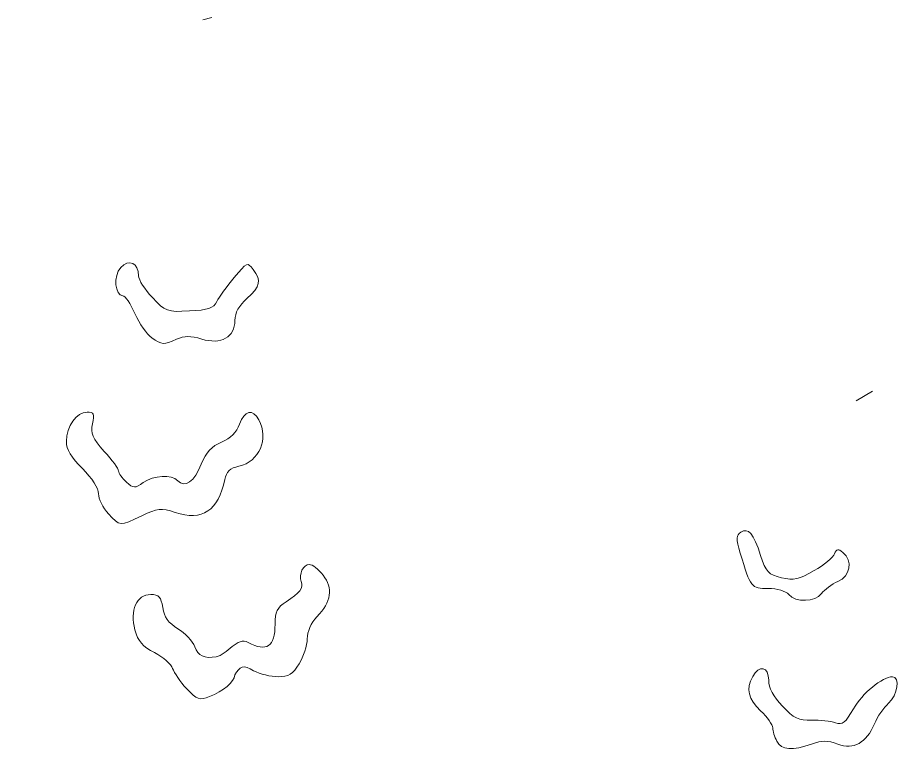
# Model space of a CAD drawing. Header units: millimetres. Extents: x -6423 to -1759, y 6 to 2012.
# Drawn here: x -5677.8 to -5569.5, y 1573.9 to 1665.5 of the extents above; entities that cross this region are included whole.
import ezdxf

# ---------------------------------------------------------------- set-up
doc = ezdxf.new("R2010")
doc.units = ezdxf.units.MM
doc.header["$MEASUREMENT"] = 0
doc.layers.add('layer 1', color=7, linetype='Continuous')

msp = doc.modelspace()

# ---------------------------------------------------------------- linework, layer by layer
at = {"layer": 'layer 1', "color": 177, "lineweight": 9}
for points, knots in [([(-5653.9452, 1665.5083), (-5653.9452, 1665.5083), (-5655.0594, 1665.2268), (-5655.0594, 1665.2268), (-5655.0594, 1665.2268), (-5655.0594, 1665.2268), (-5653.9452, 1665.5083), (-5653.9452, 1665.5083)], [0, 0, 0, 0, 0.33333333, 0.33333333, 0.33333333, 0.33333333, 1, 1, 1, 1]), ([(-5658.2653, 1626.0401), (-5659.8751, 1625.3066), (-5660.0275, 1625.3158), (-5661.3218, 1626.2223), (-5661.3218, 1626.2223), (-5661.9149, 1626.6378), (-5662.8381, 1627.9672), (-5663.373, 1629.1761), (-5663.373, 1629.1761), (-5663.9076, 1630.3853), (-5664.5752, 1631.3744), (-5664.856, 1631.3744), (-5664.856, 1631.3744), (-5665.8496, 1631.3744), (-5666.0386, 1633.8269), (-5665.1229, 1634.8386), (-5665.1229, 1634.8386), (-5664.1317, 1635.9341), (-5662.9239, 1635.3693), (-5662.9239, 1633.8109), (-5662.9239, 1633.8109), (-5662.9239, 1633.3217), (-5662.1666, 1632.1188), (-5661.2414, 1631.1376), (-5661.2414, 1631.1376), (-5659.6354, 1629.4349), (-5659.4288, 1629.3604), (-5656.6994, 1629.5026), (-5656.6994, 1629.5026), (-5654.4001, 1629.6224), (-5653.7414, 1629.8486), (-5653.3358, 1630.6583), (-5653.3358, 1630.6583), (-5653.0582, 1631.2117), (-5652.1, 1632.5411), (-5651.2063, 1633.612), (-5651.2063, 1633.612), (-5649.6433, 1635.4849), (-5649.5539, 1635.5228), (-5648.8679, 1634.6036), (-5648.8679, 1634.6036), (-5647.8292, 1633.2125), (-5647.9771, 1632.5244), (-5649.6312, 1631.0507), (-5649.6312, 1631.0507), (-5650.61, 1630.1786), (-5651.1081, 1629.2679), (-5651.1081, 1628.3504), (-5651.1081, 1628.3504), (-5651.1081, 1626.2907), (-5652.8161, 1625.3275), (-5655.1814, 1626.0535), (-5655.1814, 1626.0535), (-5656.5558, 1626.4754), (-5657.3173, 1626.4719), (-5658.2653, 1626.0401)], [0, 0, 0, 0, 0.06666667, 0.06666667, 0.06666667, 0.06666667, 0.13333333, 0.13333333, 0.13333333, 0.13333333, 0.2, 0.2, 0.2, 0.2, 0.26666667, 0.26666667, 0.26666667, 0.26666667, 0.33333333, 0.33333333, 0.33333333, 0.33333333, 0.4, 0.4, 0.4, 0.4, 0.46666667, 0.46666667, 0.46666667, 0.46666667, 0.53333333, 0.53333333, 0.53333333, 0.53333333, 0.6, 0.6, 0.6, 0.6, 0.66666667, 0.66666667, 0.66666667, 0.66666667, 0.73333333, 0.73333333, 0.73333333, 0.73333333, 0.8, 0.8, 0.8, 0.8, 0.86666667, 0.86666667, 0.86666667, 0.86666667, 1, 1, 1, 1]), ([(-5574.8929, 1618.4912), (-5574.8929, 1618.4912), (-5572.8853, 1619.6405), (-5572.8853, 1619.6405), (-5572.8853, 1619.6405), (-5572.8853, 1619.6405), (-5574.8929, 1618.4912), (-5574.8929, 1618.4912)], [0, 0, 0, 0, 0.33333333, 0.33333333, 0.33333333, 0.33333333, 1, 1, 1, 1]), ([(-5662.5442, 1604.3618), (-5665.2519, 1603.0509), (-5665.186, 1603.0466), (-5666.6395, 1604.6153), (-5666.6395, 1604.6153), (-5667.3035, 1605.3318), (-5667.8469, 1606.4308), (-5667.8469, 1607.0579), (-5667.8469, 1607.0579), (-5667.8469, 1607.7343), (-5668.6471, 1608.99), (-5669.8162, 1610.1474), (-5669.8162, 1610.1474), (-5671.1988, 1611.5162), (-5671.7855, 1612.5159), (-5671.7855, 1613.5029), (-5671.7855, 1613.5029), (-5671.7855, 1615.313), (-5670.5302, 1617.0972), (-5669.2568, 1617.0972), (-5669.2568, 1617.0972), (-5668.412, 1617.0972), (-5668.3089, 1616.8789), (-5668.5776, 1615.6565), (-5668.5776, 1615.6565), (-5668.8399, 1614.4607), (-5668.5957, 1613.885), (-5667.1397, 1612.2734), (-5667.1397, 1612.2734), (-5666.1747, 1611.2056), (-5665.3852, 1610.1159), (-5665.3852, 1609.8525), (-5665.3852, 1609.8525), (-5665.3852, 1609.5887), (-5664.9559, 1608.9843), (-5664.4309, 1608.5092), (-5664.4309, 1608.5092), (-5663.5499, 1607.712), (-5663.3897, 1607.7063), (-5662.3521, 1608.4327), (-5662.3521, 1608.4327), (-5661.0436, 1609.3491), (-5658.9335, 1609.4643), (-5658.132, 1608.6627), (-5658.132, 1608.6627), (-5657.2273, 1607.7577), (-5656.0925, 1608.5553), (-5655.2346, 1610.6998), (-5655.2346, 1610.6998), (-5654.6518, 1612.1561), (-5653.9725, 1612.8963), (-5652.7505, 1613.4071), (-5652.7505, 1613.4071), (-5651.6395, 1613.8712), (-5650.8922, 1614.6167), (-5650.548, 1615.6037), (-5650.548, 1615.6037), (-5649.9542, 1617.3071), (-5648.9197, 1617.5428), (-5648.1717, 1616.145), (-5648.1717, 1616.145), (-5646.9164, 1613.7992), (-5648.1185, 1610.9997), (-5650.6171, 1610.4509), (-5650.6171, 1610.4509), (-5651.7019, 1610.2127), (-5652.1645, 1609.7777), (-5652.3609, 1608.812), (-5652.3609, 1608.812), (-5653.1338, 1605.0056), (-5655.125, 1603.678), (-5658.4262, 1604.7674), (-5658.4262, 1604.7674), (-5660.1853, 1605.3481), (-5660.5891, 1605.3084), (-5662.5442, 1604.3618)], [0, 0, 0, 0, 0.05, 0.05, 0.05, 0.05, 0.1, 0.1, 0.1, 0.1, 0.15, 0.15, 0.15, 0.15, 0.2, 0.2, 0.2, 0.2, 0.25, 0.25, 0.25, 0.25, 0.3, 0.3, 0.3, 0.3, 0.35, 0.35, 0.35, 0.35, 0.4, 0.4, 0.4, 0.4, 0.45, 0.45, 0.45, 0.45, 0.5, 0.5, 0.5, 0.5, 0.55, 0.55, 0.55, 0.55, 0.6, 0.6, 0.6, 0.6, 0.65, 0.65, 0.65, 0.65, 0.7, 0.7, 0.7, 0.7, 0.75, 0.75, 0.75, 0.75, 0.8, 0.8, 0.8, 0.8, 0.85, 0.85, 0.85, 0.85, 0.9, 0.9, 0.9, 0.9, 1, 1, 1, 1]), ([(-5579.1353, 1594.8277), (-5579.9209, 1593.7659), (-5582.3312, 1593.6879), (-5583.1689, 1594.6972), (-5583.1689, 1594.6972), (-5583.522, 1595.1223), (-5584.5954, 1595.4357), (-5585.7011, 1595.4357), (-5585.7011, 1595.4357), (-5587.78, 1595.4357), (-5587.847, 1595.5207), (-5589.1165, 1599.7809), (-5589.1165, 1599.7809), (-5589.6536, 1601.5825), (-5589.6429, 1601.9778), (-5589.0488, 1602.345), (-5589.0488, 1602.345), (-5588.0905, 1602.9374), (-5587.4978, 1602.2422), (-5586.6151, 1599.4905), (-5586.6151, 1599.4905), (-5585.9621, 1597.4556), (-5585.6668, 1597.1398), (-5584.0647, 1596.7636), (-5584.0647, 1596.7636), (-5582.5343, 1596.4045), (-5581.9097, 1596.5396), (-5580.0478, 1597.6308), (-5580.0478, 1597.6308), (-5578.835, 1598.3412), (-5577.7094, 1599.2707), (-5577.5464, 1599.6961), (-5577.5464, 1599.6961), (-5577.3064, 1600.3215), (-5577.1089, 1600.3531), (-5576.5169, 1599.8613), (-5576.5169, 1599.8613), (-5575.286, 1598.84), (-5575.6122, 1596.9671), (-5577.138, 1596.2939), (-5577.138, 1596.2939), (-5577.8824, 1595.9656), (-5578.7815, 1595.3056), (-5579.1353, 1594.8277)], [0, 0, 0, 0, 0.08333333, 0.08333333, 0.08333333, 0.08333333, 0.16666667, 0.16666667, 0.16666667, 0.16666667, 0.25, 0.25, 0.25, 0.25, 0.33333333, 0.33333333, 0.33333333, 0.33333333, 0.41666667, 0.41666667, 0.41666667, 0.41666667, 0.5, 0.5, 0.5, 0.5, 0.58333333, 0.58333333, 0.58333333, 0.58333333, 0.66666667, 0.66666667, 0.66666667, 0.66666667, 0.75, 0.75, 0.75, 0.75, 0.83333333, 0.83333333, 0.83333333, 0.83333333, 1, 1, 1, 1]), ([(-5651.1116, 1584.8227), (-5651.1907, 1583.9808), (-5652.5637, 1582.8063), (-5654.2302, 1582.1728), (-5654.2302, 1582.1728), (-5655.4856, 1581.6952), (-5655.7706, 1581.7945), (-5657.0351, 1583.148), (-5657.0351, 1583.148), (-5657.809, 1583.9769), (-5658.5808, 1585.0904), (-5658.7495, 1585.6225), (-5658.7495, 1585.6225), (-5658.9186, 1586.155), (-5659.9162, 1587.0288), (-5660.9666, 1587.5645), (-5660.9666, 1587.5645), (-5662.4176, 1588.3051), (-5662.9966, 1588.9744), (-5663.3769, 1590.3523), (-5663.3769, 1590.3523), (-5664.0402, 1592.7545), (-5663.1742, 1594.6972), (-5661.4403, 1594.6972), (-5661.4403, 1594.6972), (-5660.4363, 1594.6972), (-5660.1718, 1594.4076), (-5659.9698, 1593.0885), (-5659.9698, 1593.0885), (-5659.7943, 1591.9405), (-5659.2618, 1591.2003), (-5658.1114, 1590.5037), (-5658.1114, 1590.5037), (-5657.2248, 1589.9666), (-5656.2864, 1588.968), (-5656.0265, 1588.2841), (-5656.0265, 1588.2841), (-5655.6096, 1587.188), (-5654.8779, 1586.8051), (-5653.3982, 1587.0551), (-5653.3982, 1587.0551), (-5652.1553, 1587.2649), (-5650.7883, 1589.616), (-5649.4731, 1588.8024), (-5649.4731, 1588.8024), (-5647.2347, 1587.5967), (-5646.185, 1588.3153), (-5646.185, 1591.0536), (-5646.185, 1591.0536), (-5646.185, 1592.5868), (-5645.9248, 1593.1168), (-5644.8311, 1593.8127), (-5644.8311, 1593.8127), (-5643.1511, 1594.8819), (-5642.6846, 1595.5058), (-5642.9746, 1596.2971), (-5642.9746, 1596.2971), (-5643.3032, 1597.1933), (-5642.7367, 1598.3894), (-5641.9834, 1598.3894), (-5641.9834, 1598.3894), (-5641.626, 1598.3894), (-5640.8617, 1597.7896), (-5640.2853, 1597.0568), (-5640.2853, 1597.0568), (-5639.0331, 1595.4651), (-5639.2795, 1593.8255), (-5641.051, 1591.9625), (-5641.051, 1591.9625), (-5641.76, 1591.2166), (-5642.2471, 1590.1145), (-5642.2482, 1589.2548), (-5642.2482, 1589.2548), (-5642.2482, 1588.4571), (-5642.6892, 1587.0845), (-5643.2259, 1586.2046), (-5643.2259, 1586.2046), (-5644.0066, 1584.9237), (-5644.522, 1584.605), (-5645.8085, 1584.6075), (-5645.8085, 1584.6075), (-5646.6927, 1584.6089), (-5648.048, 1584.9404), (-5648.8208, 1585.3435), (-5648.8208, 1585.3435), (-5650.0495, 1586.1287), (-5650.5402, 1585.8955), (-5651.1116, 1584.8227)], [0, 0, 0, 0, 0.04347826, 0.04347826, 0.04347826, 0.04347826, 0.08695652, 0.08695652, 0.08695652, 0.08695652, 0.13043478, 0.13043478, 0.13043478, 0.13043478, 0.17391304, 0.17391304, 0.17391304, 0.17391304, 0.2173913, 0.2173913, 0.2173913, 0.2173913, 0.26086957, 0.26086957, 0.26086957, 0.26086957, 0.30434783, 0.30434783, 0.30434783, 0.30434783, 0.34782609, 0.34782609, 0.34782609, 0.34782609, 0.39130435, 0.39130435, 0.39130435, 0.39130435, 0.43478261, 0.43478261, 0.43478261, 0.43478261, 0.47826087, 0.47826087, 0.47826087, 0.47826087, 0.52173913, 0.52173913, 0.52173913, 0.52173913, 0.56521739, 0.56521739, 0.56521739, 0.56521739, 0.60869565, 0.60869565, 0.60869565, 0.60869565, 0.65217391, 0.65217391, 0.65217391, 0.65217391, 0.69565217, 0.69565217, 0.69565217, 0.69565217, 0.73913043, 0.73913043, 0.73913043, 0.73913043, 0.7826087, 0.7826087, 0.7826087, 0.7826087, 0.82608696, 0.82608696, 0.82608696, 0.82608696, 0.86956522, 0.86956522, 0.86956522, 0.86956522, 0.91304348, 0.91304348, 0.91304348, 0.91304348, 1, 1, 1, 1]), ([(-5580.3608, 1576.3386), (-5582.7105, 1575.4888), (-5584.0424, 1575.6002), (-5584.6284, 1576.6952), (-5584.6284, 1576.6952), (-5584.9088, 1577.2188), (-5585.1382, 1577.953), (-5585.1382, 1578.3263), (-5585.1382, 1578.3263), (-5585.1382, 1578.6996), (-5585.8025, 1579.6416), (-5586.6151, 1580.4201), (-5586.6151, 1580.4201), (-5588.1664, 1581.9062), (-5588.4298, 1583.0537), (-5587.5822, 1584.637), (-5587.5822, 1584.637), (-5586.7991, 1586.1007), (-5585.6302, 1585.8277), (-5585.6302, 1584.1811), (-5585.6302, 1584.1811), (-5585.6302, 1583.2547), (-5585.0552, 1582.1632), (-5583.9481, 1580.9894), (-5583.9481, 1580.9894), (-5582.5471, 1579.504), (-5581.9504, 1579.2158), (-5580.3789, 1579.2672), (-5580.3789, 1579.2672), (-5579.3409, 1579.3012), (-5578.0182, 1579.1672), (-5577.4397, 1578.9698), (-5577.4397, 1578.9698), (-5576.5608, 1578.6702), (-5576.1992, 1578.9464), (-5575.2431, 1580.6477), (-5575.2431, 1580.6477), (-5574.1686, 1582.5595), (-5571.6828, 1584.6047), (-5570.4335, 1584.6047), (-5570.4335, 1584.6047), (-5569.4785, 1584.6047), (-5569.8234, 1582.3426), (-5570.9287, 1581.3577), (-5570.9287, 1581.3577), (-5571.5077, 1580.8419), (-5572.2844, 1579.7043), (-5572.6545, 1578.8297), (-5572.6545, 1578.8297), (-5573.6553, 1576.4655), (-5575.2045, 1575.6097), (-5577.1525, 1576.345), (-5577.1525, 1576.345), (-5578.3671, 1576.8034), (-5579.0789, 1576.8019), (-5580.3608, 1576.3386)], [0, 0, 0, 0, 0.06666667, 0.06666667, 0.06666667, 0.06666667, 0.13333333, 0.13333333, 0.13333333, 0.13333333, 0.2, 0.2, 0.2, 0.2, 0.26666667, 0.26666667, 0.26666667, 0.26666667, 0.33333333, 0.33333333, 0.33333333, 0.33333333, 0.4, 0.4, 0.4, 0.4, 0.46666667, 0.46666667, 0.46666667, 0.46666667, 0.53333333, 0.53333333, 0.53333333, 0.53333333, 0.6, 0.6, 0.6, 0.6, 0.66666667, 0.66666667, 0.66666667, 0.66666667, 0.73333333, 0.73333333, 0.73333333, 0.73333333, 0.8, 0.8, 0.8, 0.8, 0.86666667, 0.86666667, 0.86666667, 0.86666667, 1, 1, 1, 1]), ([(-5670.9028, 1560.4889), (-5672.4031, 1560.4825), (-5672.9728, 1560.7877), (-5674.103, 1562.2043), (-5674.103, 1562.2043), (-5675.2948, 1563.6982), (-5675.7621, 1563.9272), (-5677.6172, 1563.9272), (-5677.6172, 1563.9272), (-5678.9913, 1563.9272), (-5680.2682, 1564.2917), (-5681.1875, 1564.9461), (-5681.1875, 1564.9461), (-5683.2482, 1566.4138), (-5683.69, 1567.4915), (-5683.1731, 1569.7915), (-5683.1731, 1569.7915), (-5682.803, 1571.4386), (-5682.8803, 1571.8906), (-5683.6492, 1572.5865), (-5683.6492, 1572.5865), (-5684.1537, 1573.0431), (-5684.7092, 1574.1779), (-5684.8836, 1575.1081), (-5684.8836, 1575.1081), (-5685.1587, 1576.574), (-5684.9825, 1577.0253), (-5683.5659, 1578.4869), (-5683.5659, 1578.4869), (-5680.957, 1581.1787), (-5679.0863, 1580.4491), (-5680.3069, 1577.216), (-5680.3069, 1577.216), (-5680.8195, 1575.8582), (-5680.7762, 1575.5778), (-5679.9616, 1574.9826), (-5679.9616, 1574.9826), (-5679.0572, 1574.3211), (-5678.9363, 1573.465), (-5679.2703, 1570.0812), (-5679.2703, 1570.0812), (-5679.4149, 1568.617), (-5679.3919, 1568.6021), (-5676.5392, 1568.3487), (-5676.5392, 1568.3487), (-5674.1271, 1568.1342), (-5673.5031, 1567.8754), (-5672.6824, 1566.7484), (-5672.6824, 1566.7484), (-5671.4254, 1565.0227), (-5670.2821, 1565.0485), (-5668.5209, 1566.8434), (-5668.5209, 1566.8434), (-5667.6119, 1567.7694), (-5666.4941, 1568.3402), (-5665.3852, 1568.4437), (-5665.3852, 1568.4437), (-5664.1508, 1568.5589), (-5663.5226, 1568.9244), (-5663.1699, 1569.732), (-5663.1699, 1569.732), (-5662.8136, 1570.5484), (-5662.3379, 1570.8203), (-5661.4466, 1570.7168), (-5661.4466, 1570.7168), (-5660.4235, 1570.5977), (-5660.191, 1570.2768), (-5660.0683, 1568.8124), (-5660.0683, 1568.8124), (-5659.8627, 1566.3634), (-5661.1453, 1564.9025), (-5663.5758, 1564.8163), (-5663.5758, 1564.8163), (-5665.1261, 1564.7614), (-5665.6912, 1564.4377), (-5666.7731, 1562.9846), (-5666.7731, 1562.9846), (-5668.5106, 1560.6516), (-5668.7651, 1560.4977), (-5670.9028, 1560.4889)], [0, 0, 0, 0, 0.04761905, 0.04761905, 0.04761905, 0.04761905, 0.0952381, 0.0952381, 0.0952381, 0.0952381, 0.14285714, 0.14285714, 0.14285714, 0.14285714, 0.19047619, 0.19047619, 0.19047619, 0.19047619, 0.23809524, 0.23809524, 0.23809524, 0.23809524, 0.28571429, 0.28571429, 0.28571429, 0.28571429, 0.33333333, 0.33333333, 0.33333333, 0.33333333, 0.38095238, 0.38095238, 0.38095238, 0.38095238, 0.42857143, 0.42857143, 0.42857143, 0.42857143, 0.47619048, 0.47619048, 0.47619048, 0.47619048, 0.52380952, 0.52380952, 0.52380952, 0.52380952, 0.57142857, 0.57142857, 0.57142857, 0.57142857, 0.61904762, 0.61904762, 0.61904762, 0.61904762, 0.66666667, 0.66666667, 0.66666667, 0.66666667, 0.71428571, 0.71428571, 0.71428571, 0.71428571, 0.76190476, 0.76190476, 0.76190476, 0.76190476, 0.80952381, 0.80952381, 0.80952381, 0.80952381, 0.85714286, 0.85714286, 0.85714286, 0.85714286, 0.9047619, 0.9047619, 0.9047619, 0.9047619, 1, 1, 1, 1])]:
    msp.add_open_spline(points, degree=3, knots=knots, dxfattribs=at)
for points in [[(-5661.3218, 1626.2223), (-5661.3218, 1626.2223), (-5661.3218, 1626.2223), (-5661.3218, 1626.2223)], [(-5666.6395, 1604.6153), (-5666.6395, 1604.6153), (-5666.6395, 1604.6153), (-5666.6395, 1604.6153)], [(-5583.1689, 1594.6972), (-5583.1689, 1594.6972), (-5583.1689, 1594.6972), (-5583.1689, 1594.6972)], [(-5657.0351, 1583.148), (-5657.0351, 1583.148), (-5657.0351, 1583.148), (-5657.0351, 1583.148)], [(-5584.6284, 1576.6952), (-5584.6284, 1576.6952), (-5584.6284, 1576.6952), (-5584.6284, 1576.6952)]]:
    msp.add_open_spline(points, degree=3, dxfattribs=at)

doc.saveas('drawing.dxf')
